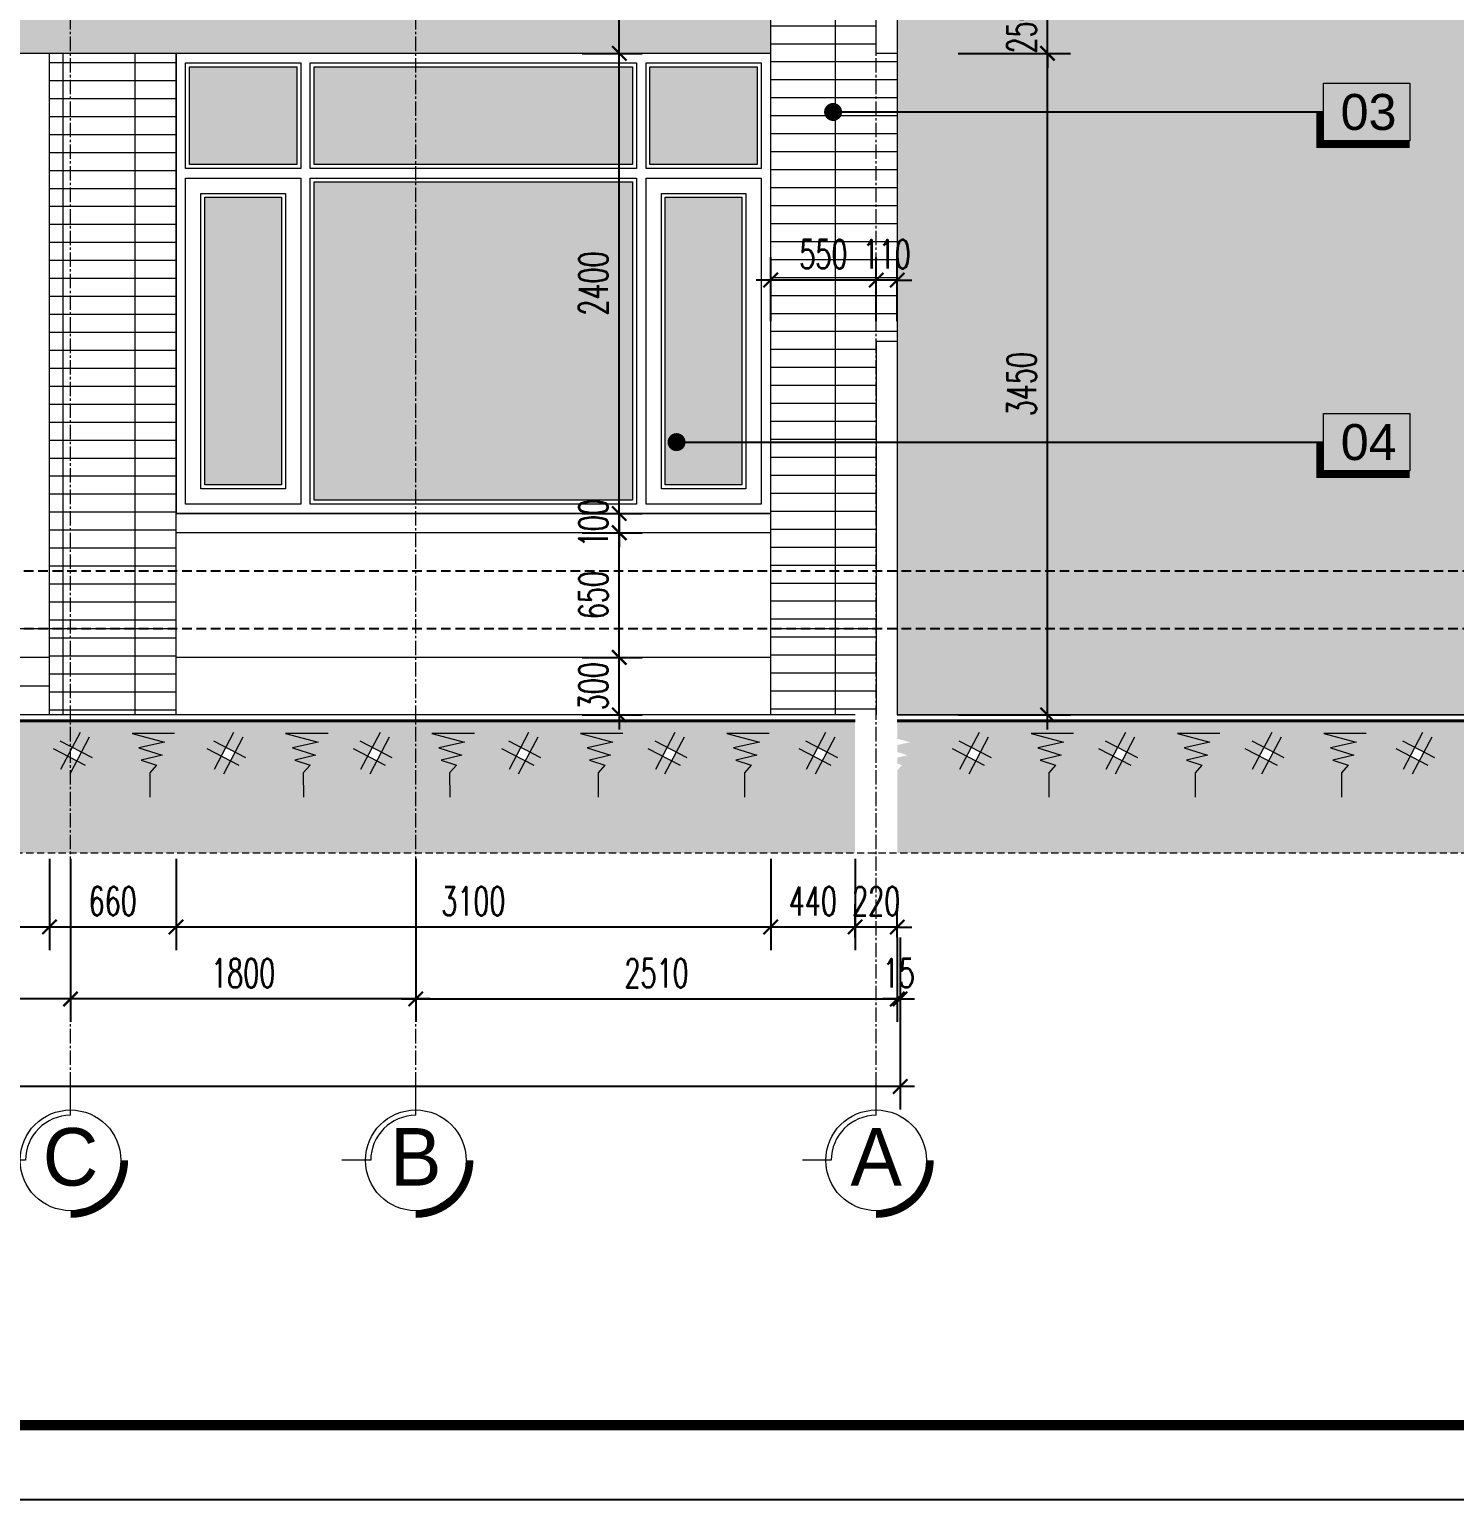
# Model space of a CAD drawing. Header units: millimetres. Extents: x -229618 to 2906, y -178063 to 96806.
# Drawn here: x -207565 to -200135, y -155647 to -147980 of the extents above; entities that cross this region are included whole.
import ezdxf
from ezdxf.enums import TextEntityAlignment as Align

# ---------------------------------------------------------------- set-up
doc = ezdxf.new("R2010")
doc.units = ezdxf.units.MM
doc.header["$LTSCALE"] = 200
doc.header["$MEASUREMENT"] = 0
doc.header["$PDMODE"] = 3
doc.header["$PDSIZE"] = 50
for name, pattern in [('CENTER', [2, 1.25, -0.25, 0.25, -0.25]), ('CENTER2', [1.125, 0.75, -0.125, 0.125, -0.125]), ('DASHED2', [0.375, 0.25, -0.125])]:
    doc.linetypes.add(name, pattern=pattern)
doc.layers.get('0').update_dxf_attribs({"color": 95, "linetype": 'CONTINUOUS'})
doc.layers.get('DEFPOINTS').update_dxf_attribs({"linetype": 'CONTINUOUS'})
for name, color, linetype, lineweight in [('cat', 1, 'CONTINUOUS', 40), ('hatch', 250, 'CONTINUOUS', 5), ('nho', 252, 'CONTINUOUS', 15), ('thay', 7, 'CONTINUOUS', 18), ('tim', 18, 'CENTER2', 9)]:
    doc.layers.add(name, color=color, linetype=linetype, lineweight=lineweight)
for name, color, linetype in [('CUA', 145, 'CONTINUOUS'), ('DIM', 251, 'CONTINUOUS'), ('KHUNGTEN', 7, 'CONTINUOUS'), ('MANH', 9, 'CONTINUOUS'), ('TEXT', 33, 'CONTINUOUS'), ('TRUC', 251, 'CENTER')]:
    doc.layers.add(name, color=color, linetype=linetype)
doc.layers.add('in', color=203, linetype='CONTINUOUS', lineweight=5, plot=False)
doc.styles.add('Aria H iso', font='Vharial_0.ttf')
doc.styles.add('dam', font='Vhavanb_0.ttf', dxfattribs={"width": 0.9, "height": 450})
doc.styles.add('Scale', font='vnsimli.shx', dxfattribs={"width": 0.65, "bigfont": 'bigfont.shx'})
doc.dimstyles.new('Scale', dxfattribs={"dimscale": 75, "dimtxt": 2, "dimasz": 1, "dimexe": 1.6, "dimexo": 0, "dimgap": 0.8, "dimtad": 1, "dimdec": 0, "dimzin": 0, "dimdsep": 46, "dimtxsty": 'Scale', "dimblk": 'ARCHTICK', "dimcen": 0.1, "dimdle": 1, "dimclrd": 256, "dimclre": 256, "dimclrt": 3, "dimadec": 0, "dimazin": 0, "dimtfac": 1, "dimtdec": 0, "dimtix": 1, "dimtmove": 2, "dimatfit": 3, "dimldrblk": 'ARCHTICK', "dimfxl": 0, "dimtolj": 1, "dimtzin": 0, "dimarcsym": 0})

# ---------------------------------------------------------------- blocks, each defined once
blk = doc.blocks.new('KhungA3')
at = {"layer": 'DEFPOINTS', "color": 8}
blk.add_lwpolyline([(-3.74, 3.81), (416.31, 3.81), (416.31, 300.81), (-3.74, 300.81)], close=True, dxfattribs=at)
at = {"layer": 'KHUNGTEN', "color": 4, "const_width": 0.724}
blk.add_lwpolyline([(7.54, 8.99), (411.13, 8.99), (411.13, 295.64), (7.54, 295.64)], close=True, dxfattribs=at)
blk = doc.blocks.new('_ArchTick')
at = {"color": 0, "linetype": 'ByBlock', "const_width": 0.15}
blk.add_lwpolyline([(-0.5, -0.5), (0.5, 0.5)], dxfattribs=at)
blk = doc.blocks.new('*D2276')
at = {"layer": 'DEFPOINTS', "color": 0, "linetype": 'Continuous'}
for p in [(-202722.9, -148104.9), (-202257, -148104.9), (-202722.9, -151554.9)]:
    blk.add_point(p, dxfattribs=at)
at = {"layer": 'DIM', "linetype": 'Continuous', "lineweight": -2}
for p, q in [((-202257, -151629.9), (-202257, -148029.9)), ((-202722.9, -148104.9), (-202137, -148104.9)), ((-202722.9, -151554.9), (-202137, -151554.9))]:
    blk.add_line(p, q, dxfattribs=at)
at = {"layer": 'DIM', "linetype": 'Continuous', "lineweight": -2, "xscale": 75, "yscale": 75, "zscale": 75}
for p, rotation in [((-202257, -148104.9), 90), ((-202257, -151554.9), 270)]:
    blk.add_blockref('_ArchTick', p, dxfattribs=dict(at, rotation=rotation))
at = {"layer": 'DIM', "color": 3, "linetype": 'Continuous', "insert": (-202392, -149829.9), "char_height": 150, "attachment_point": 5, "rotation": 90, "style": 'Scale'}
blk.add_mtext('\\A1;3450', dxfattribs=at)
blk = doc.blocks.new('*D2277')
at = {"layer": 'DEFPOINTS', "color": 0, "linetype": 'Continuous'}
for p in [(-202722.9, -147854.9), (-202257, -147854.9), (-202722.9, -148104.9)]:
    blk.add_point(p, dxfattribs=at)
at = {"layer": 'DIM', "linetype": 'Continuous', "lineweight": -2}
for p, q in [((-202257, -147854.9), (-202257, -147779.9)), ((-202722.9, -147854.9), (-202137, -147854.9)), ((-202257, -148104.9), (-202257, -147854.9)), ((-202722.9, -148104.9), (-202137, -148104.9)), ((-202257, -148104.9), (-202257, -148179.9))]:
    blk.add_line(p, q, dxfattribs=at)
at = {"layer": 'DIM', "linetype": 'Continuous', "lineweight": -2, "xscale": 75, "yscale": 75, "zscale": 75}
for p, rotation in [((-202257, -147854.9), 270), ((-202257, -148104.9), 90)]:
    blk.add_blockref('_ArchTick', p, dxfattribs=dict(at, rotation=rotation))
at = {"layer": 'DIM', "color": 3, "linetype": 'Continuous', "insert": (-202392, -147979.9), "char_height": 150, "attachment_point": 5, "rotation": 90, "style": 'Scale'}
blk.add_mtext('\\A1;250', dxfattribs=at)
blk = doc.blocks.new('*D2289')
at = {"layer": 'DEFPOINTS', "color": 0, "linetype": 'Continuous'}
for p in [(-204683.9, -151254.9), (-204489.8, -151254.9), (-204683.9, -151554.9)]:
    blk.add_point(p, dxfattribs=at)
at = {"layer": 'DIM', "linetype": 'Continuous', "lineweight": -2}
for p, q in [((-204489.8, -151254.9), (-204489.8, -151179.9)), ((-204683.9, -151254.9), (-204369.8, -151254.9)), ((-204489.8, -151554.9), (-204489.8, -151254.9)), ((-204683.9, -151554.9), (-204369.8, -151554.9)), ((-204489.8, -151554.9), (-204489.8, -151629.9))]:
    blk.add_line(p, q, dxfattribs=at)
at = {"layer": 'DIM', "linetype": 'Continuous', "lineweight": -2, "xscale": 75, "yscale": 75, "zscale": 75}
for p, rotation in [((-204489.8, -151254.9), 270), ((-204489.8, -151554.9), 90)]:
    blk.add_blockref('_ArchTick', p, dxfattribs=dict(at, rotation=rotation))
at = {"layer": 'DIM', "color": 3, "linetype": 'Continuous', "insert": (-204624.8, -151404.9), "char_height": 150, "attachment_point": 5, "rotation": 90, "style": 'Scale'}
blk.add_mtext('\\A1;300', dxfattribs=at)
blk = doc.blocks.new('*D2290')
at = {"layer": 'DEFPOINTS', "color": 0, "linetype": 'Continuous'}
for p in [(-204683.9, -150604.9), (-204489.8, -150604.9), (-204683.9, -151254.9)]:
    blk.add_point(p, dxfattribs=at)
at = {"layer": 'DIM', "linetype": 'Continuous', "lineweight": -2}
for p, q in [((-204489.8, -151329.9), (-204489.8, -150529.9)), ((-204683.9, -150604.9), (-204369.8, -150604.9)), ((-204683.9, -151254.9), (-204369.8, -151254.9))]:
    blk.add_line(p, q, dxfattribs=at)
at = {"layer": 'DIM', "linetype": 'Continuous', "lineweight": -2, "xscale": 75, "yscale": 75, "zscale": 75}
for p, rotation in [((-204489.8, -150604.9), 90), ((-204489.8, -151254.9), 270)]:
    blk.add_blockref('_ArchTick', p, dxfattribs=dict(at, rotation=rotation))
at = {"layer": 'DIM', "color": 3, "linetype": 'Continuous', "insert": (-204624.8, -150929.9), "char_height": 150, "attachment_point": 5, "rotation": 90, "style": 'Scale'}
blk.add_mtext('\\A1;650', dxfattribs=at)
blk = doc.blocks.new('*D2291')
at = {"layer": 'DEFPOINTS', "color": 0, "linetype": 'Continuous'}
for p in [(-204683.9, -148104.9), (-204489.8, -148104.9), (-204683.9, -150504.9)]:
    blk.add_point(p, dxfattribs=at)
at = {"layer": 'DIM', "linetype": 'Continuous', "lineweight": -2}
for p, q in [((-204489.8, -150579.9), (-204489.8, -148029.9)), ((-204683.9, -148104.9), (-204369.8, -148104.9)), ((-204683.9, -150504.9), (-204369.8, -150504.9))]:
    blk.add_line(p, q, dxfattribs=at)
at = {"layer": 'DIM', "linetype": 'Continuous', "lineweight": -2, "xscale": 75, "yscale": 75, "zscale": 75}
for p, rotation in [((-204489.8, -148104.9), 90), ((-204489.8, -150504.9), 270)]:
    blk.add_blockref('_ArchTick', p, dxfattribs=dict(at, rotation=rotation))
at = {"layer": 'DIM', "color": 3, "linetype": 'Continuous', "insert": (-204624.8, -149304.9), "char_height": 150, "attachment_point": 5, "rotation": 90, "style": 'Scale'}
blk.add_mtext('\\A1;2400', dxfattribs=at)
blk = doc.blocks.new('*D2292')
at = {"layer": 'DEFPOINTS', "color": 0, "linetype": 'Continuous'}
for p in [(-204683.9, -147504.9), (-204489.8, -147504.9), (-204683.9, -148104.9)]:
    blk.add_point(p, dxfattribs=at)
at = {"layer": 'DIM', "linetype": 'Continuous', "lineweight": -2}
for p, q in [((-204489.8, -148179.9), (-204489.8, -147429.9)), ((-204683.9, -147504.9), (-204369.8, -147504.9)), ((-204683.9, -148104.9), (-204369.8, -148104.9))]:
    blk.add_line(p, q, dxfattribs=at)
at = {"layer": 'DIM', "linetype": 'Continuous', "lineweight": -2, "xscale": 75, "yscale": 75, "zscale": 75}
for p, rotation in [((-204489.8, -147504.9), 90), ((-204489.8, -148104.9), 270)]:
    blk.add_blockref('_ArchTick', p, dxfattribs=dict(at, rotation=rotation))
at = {"layer": 'DIM', "color": 3, "linetype": 'Continuous', "insert": (-204624.8, -147804.9), "char_height": 150, "attachment_point": 5, "rotation": 90, "style": 'Scale'}
blk.add_mtext('\\A1;600', dxfattribs=at)
blk = doc.blocks.new('*D2319')
at = {"layer": 'DEFPOINTS', "color": 0, "linetype": 'Continuous'}
for p in [(-203150.4, -149287), (-203150.4, -149501), (-203040.4, -149501)]:
    blk.add_point(p, dxfattribs=at)
at = {"layer": 'DIM', "linetype": 'Continuous', "lineweight": -2}
for p, q in [((-203150.4, -149501), (-203150.4, -149167)), ((-203040.4, -149501), (-203040.4, -149167)), ((-203150.4, -149287), (-203225.4, -149287)), ((-203040.4, -149287), (-203150.4, -149287)), ((-203040.4, -149287), (-202965.4, -149287))]:
    blk.add_line(p, q, dxfattribs=at)
at = {"layer": 'DIM', "linetype": 'Continuous', "lineweight": -2, "xscale": 75, "yscale": 75, "zscale": 75}
blk.add_blockref('_ArchTick', (-203150.4, -149287), dxfattribs=at)
at = {"layer": 'DIM', "linetype": 'Continuous', "lineweight": -2, "xscale": 75, "yscale": 75, "zscale": 75, "rotation": 180}
blk.add_blockref('_ArchTick', (-203040.4, -149287), dxfattribs=at)
at = {"layer": 'DIM', "color": 3, "linetype": 'Continuous', "insert": (-203095.4, -149152), "char_height": 150, "attachment_point": 5, "style": 'Scale'}
blk.add_mtext('\\A1;110', dxfattribs=at)
blk = doc.blocks.new('*D2320')
at = {"layer": 'DEFPOINTS', "color": 0, "linetype": 'Continuous'}
for p in [(-203700.4, -149287), (-203700.4, -149501), (-203150.4, -149501)]:
    blk.add_point(p, dxfattribs=at)
at = {"layer": 'DIM', "linetype": 'Continuous', "lineweight": -2}
for p, q in [((-203700.4, -149501), (-203700.4, -149167)), ((-203150.4, -149501), (-203150.4, -149167)), ((-203075.4, -149287), (-203775.4, -149287))]:
    blk.add_line(p, q, dxfattribs=at)
at = {"layer": 'DIM', "linetype": 'Continuous', "lineweight": -2, "xscale": 75, "yscale": 75, "zscale": 75, "rotation": 180}
blk.add_blockref('_ArchTick', (-203700.4, -149287), dxfattribs=at)
at = {"layer": 'DIM', "linetype": 'Continuous', "lineweight": -2, "xscale": 75, "yscale": 75, "zscale": 75}
blk.add_blockref('_ArchTick', (-203150.4, -149287), dxfattribs=at)
at = {"layer": 'DIM', "color": 3, "linetype": 'Continuous', "insert": (-203425.4, -149152), "char_height": 150, "attachment_point": 5, "style": 'Scale'}
blk.add_mtext('\\A1;550', dxfattribs=at)
blk = doc.blocks.new('nendat')
at = {"layer": 'hatch', "linetype": 'Continuous'}
for p, q in [((-40.9, 77.9), (60.5, -115.2)), ((7.2, 103.2), (108.6, -90)), ((-56.8, -29.8), (110.3, 57.9)), ((-21.9, -70.2), (145.2, 17.5))]:
    blk.add_line(p, q, dxfattribs=at)
blk = doc.blocks.new('*D2321')
at = {"layer": 'DEFPOINTS', "color": 0, "linetype": 'Continuous'}
for p in [(-205550.4, -152715.3), (-203040.4, -152715.3), (-203040.4, -153035.8)]:
    blk.add_point(p, dxfattribs=at)
at = {"layer": 'DIM', "linetype": 'Continuous', "lineweight": -2}
for p, q in [((-205550.4, -152715.3), (-205550.4, -153155.8)), ((-203040.4, -152715.3), (-203040.4, -153155.8)), ((-205625.4, -153035.8), (-202965.4, -153035.8))]:
    blk.add_line(p, q, dxfattribs=at)
at = {"layer": 'DIM', "linetype": 'Continuous', "lineweight": -2, "xscale": 75, "yscale": 75, "zscale": 75, "rotation": 180}
blk.add_blockref('_ArchTick', (-205550.4, -153035.8), dxfattribs=at)
at = {"layer": 'DIM', "linetype": 'Continuous', "lineweight": -2, "xscale": 75, "yscale": 75, "zscale": 75}
blk.add_blockref('_ArchTick', (-203040.4, -153035.8), dxfattribs=at)
at = {"layer": 'DIM', "color": 3, "linetype": 'Continuous', "insert": (-204295.4, -152900.8), "char_height": 150, "attachment_point": 5, "style": 'Scale'}
blk.add_mtext('\\A1;2510', dxfattribs=at)
blk = doc.blocks.new('*D2322')
at = {"layer": 'DEFPOINTS', "color": 0, "linetype": 'Continuous'}
for p in [(-207350.4, -152304.5), (-205550.4, -152304.5), (-207350.4, -153035.8)]:
    blk.add_point(p, dxfattribs=at)
at = {"layer": 'DIM', "linetype": 'Continuous', "lineweight": -2}
for p, q in [((-207350.4, -152304.5), (-207350.4, -153155.8)), ((-205550.4, -152304.5), (-205550.4, -153155.8)), ((-205475.4, -153035.8), (-207425.4, -153035.8))]:
    blk.add_line(p, q, dxfattribs=at)
at = {"layer": 'DIM', "linetype": 'Continuous', "lineweight": -2, "xscale": 75, "yscale": 75, "zscale": 75, "rotation": 180}
blk.add_blockref('_ArchTick', (-207350.4, -153035.8), dxfattribs=at)
at = {"layer": 'DIM', "linetype": 'Continuous', "lineweight": -2, "xscale": 75, "yscale": 75, "zscale": 75}
blk.add_blockref('_ArchTick', (-205550.4, -153035.8), dxfattribs=at)
at = {"layer": 'DIM', "color": 3, "linetype": 'Continuous', "insert": (-206450.4, -152900.8), "char_height": 150, "attachment_point": 5, "style": 'Scale'}
blk.add_mtext('\\A1;1800', dxfattribs=at)
blk = doc.blocks.new('*D2324')
at = {"layer": 'DEFPOINTS', "color": 0, "linetype": 'Continuous'}
for p in [(-213025.4, -152715.3), (-203025.4, -152715.3), (-213025.4, -153492.5)]:
    blk.add_point(p, dxfattribs=at)
at = {"layer": 'DIM', "linetype": 'Continuous', "lineweight": -2}
for p, q in [((-213025.4, -152715.3), (-213025.4, -153612.5)), ((-203025.4, -152715.3), (-203025.4, -153612.5)), ((-202950.4, -153492.5), (-213100.4, -153492.5))]:
    blk.add_line(p, q, dxfattribs=at)
at = {"layer": 'DIM', "linetype": 'Continuous', "lineweight": -2, "xscale": 75, "yscale": 75, "zscale": 75, "rotation": 180}
blk.add_blockref('_ArchTick', (-213025.4, -153492.5), dxfattribs=at)
at = {"layer": 'DIM', "linetype": 'Continuous', "lineweight": -2, "xscale": 75, "yscale": 75, "zscale": 75}
blk.add_blockref('_ArchTick', (-203025.4, -153492.5), dxfattribs=at)
at = {"layer": 'DIM', "color": 3, "linetype": 'Continuous', "insert": (-208025.4, -153357.5), "char_height": 150, "attachment_point": 5, "style": 'Scale'}
blk.add_mtext('\\A1;10000', dxfattribs=at)
blk = doc.blocks.new('tr')
at = {"layer": 'thay', "ltscale": 600}
for p, q in [((0, -200), (0, 0)), ((313, -513), (513, -513))]:
    blk.add_line(p, q, dxfattribs=at)
at = {"layer": 'thay', "ltscale": 600, "const_width": 50}
blk.add_lwpolyline([(-375, -513, 0.414214), (0, -888, 0.414214)], format="xyb", dxfattribs=at)
at = {"layer": 'thay', "ltscale": 600}
blk.add_circle((0, -513), 350, dxfattribs=at)
blk.add_arc((0, -513), 313, 0, 90, dxfattribs=at)
at = {"layer": 'TEXT', "linetype": 'Continuous', "style": 'Aria H iso'}
blk.add_attdef('A', text='', height=350, dxfattribs=at).set_placement((0, -671), align=Align.CENTER)
blk = doc.blocks.new('vld')
at = {"layer": 'thay'}
blk.add_lwpolyline([(-15232, -5082), (0, -5082), (0, 5082), (-15232, 5082)], close=True, dxfattribs=at)
at = {"layer": 'thay', "color": 1, "ltscale": 600, "const_width": 1270}
blk.add_lwpolyline([(635, 140), (635, -5717), (-15232, -5717)], dxfattribs=at)
at = {"layer": 'TEXT', "style": 'Aria H iso'}
blk.add_attdef('1', text='', height=6350, dxfattribs=at).set_placement((-7944, -3167), align=Align.CENTER)
blk = doc.blocks.new('*D2325')
at = {"layer": 'DEFPOINTS', "color": 0, "linetype": 'Continuous'}
for p in [(-209750.4, -152304.5), (-207350.4, -152304.5), (-209750.4, -153035.8)]:
    blk.add_point(p, dxfattribs=at)
at = {"layer": 'DIM', "linetype": 'Continuous', "lineweight": -2}
for p, q in [((-209750.4, -152304.5), (-209750.4, -153155.8)), ((-207350.4, -152304.5), (-207350.4, -153155.8)), ((-207275.4, -153035.8), (-209825.4, -153035.8))]:
    blk.add_line(p, q, dxfattribs=at)
at = {"layer": 'DIM', "linetype": 'Continuous', "lineweight": -2, "xscale": 75, "yscale": 75, "zscale": 75, "rotation": 180}
blk.add_blockref('_ArchTick', (-209750.4, -153035.8), dxfattribs=at)
at = {"layer": 'DIM', "linetype": 'Continuous', "lineweight": -2, "xscale": 75, "yscale": 75, "zscale": 75}
blk.add_blockref('_ArchTick', (-207350.4, -153035.8), dxfattribs=at)
at = {"layer": 'DIM', "color": 3, "linetype": 'Continuous', "insert": (-208550.4, -152900.8), "char_height": 150, "attachment_point": 5, "style": 'Scale'}
blk.add_mtext('\\A1;2400', dxfattribs=at)
blk = doc.blocks.new('*D2327')
at = {"layer": 'DEFPOINTS', "color": 0}
for p in [(-203260.4, -152660.8), (-203260.4, -152715.3), (-203040.4, -152715.3)]:
    blk.add_point(p, dxfattribs=at)
at = {"layer": 'DIM', "lineweight": -2}
for p, q in [((-203260.4, -152715.3), (-203260.4, -152540.8)), ((-203040.4, -152715.3), (-203040.4, -152540.8)), ((-203260.4, -152660.8), (-203335.4, -152660.8)), ((-203040.4, -152660.8), (-203260.4, -152660.8)), ((-203040.4, -152660.8), (-202965.4, -152660.8))]:
    blk.add_line(p, q, dxfattribs=at)
at = {"layer": 'DIM', "lineweight": -2, "xscale": 75, "yscale": 75, "zscale": 75}
blk.add_blockref('_ArchTick', (-203260.4, -152660.8), dxfattribs=at)
at = {"layer": 'DIM', "lineweight": -2, "xscale": 75, "yscale": 75, "zscale": 75, "rotation": 180}
blk.add_blockref('_ArchTick', (-203040.4, -152660.8), dxfattribs=at)
at = {"layer": 'DIM', "color": 3, "insert": (-203150.4, -152525.8), "char_height": 150, "attachment_point": 5, "style": 'Scale'}
blk.add_mtext('\\A1;220', dxfattribs=at)
blk = doc.blocks.new('*D2328')
at = {"layer": 'DEFPOINTS', "color": 0}
for p in [(-203040.4, -152715.3), (-203025.4, -152715.3), (-203025.4, -153035.8)]:
    blk.add_point(p, dxfattribs=at)
at = {"layer": 'DIM', "lineweight": -2}
for p, q in [((-203040.4, -152715.3), (-203040.4, -153155.8)), ((-203025.4, -152715.3), (-203025.4, -153155.8)), ((-203040.4, -153035.8), (-203115.4, -153035.8)), ((-203040.4, -153035.8), (-203025.4, -153035.8)), ((-203025.4, -153035.8), (-202950.4, -153035.8))]:
    blk.add_line(p, q, dxfattribs=at)
at = {"layer": 'DIM', "lineweight": -2, "xscale": 75, "yscale": 75, "zscale": 75}
blk.add_blockref('_ArchTick', (-203040.4, -153035.8), dxfattribs=at)
at = {"layer": 'DIM', "lineweight": -2, "xscale": 75, "yscale": 75, "zscale": 75, "rotation": 180}
blk.add_blockref('_ArchTick', (-203025.4, -153035.8), dxfattribs=at)
at = {"layer": 'DIM', "color": 3, "insert": (-203032.9, -152900.8), "char_height": 150, "attachment_point": 5, "style": 'Scale'}
blk.add_mtext('\\A1;15', dxfattribs=at)
blk = doc.blocks.new('*D2329')
at = {"layer": 'DEFPOINTS', "color": 0}
for p in [(-203700.4, -152304.5), (-203260.4, -152304.5), (-203700.4, -152660.8)]:
    blk.add_point(p, dxfattribs=at)
at = {"layer": 'DIM', "lineweight": -2}
for p, q in [((-203700.4, -152304.5), (-203700.4, -152780.8)), ((-203260.4, -152304.5), (-203260.4, -152780.8)), ((-203185.4, -152660.8), (-203775.4, -152660.8))]:
    blk.add_line(p, q, dxfattribs=at)
at = {"layer": 'DIM', "lineweight": -2, "xscale": 75, "yscale": 75, "zscale": 75, "rotation": 180}
blk.add_blockref('_ArchTick', (-203700.4, -152660.8), dxfattribs=at)
at = {"layer": 'DIM', "lineweight": -2, "xscale": 75, "yscale": 75, "zscale": 75}
blk.add_blockref('_ArchTick', (-203260.4, -152660.8), dxfattribs=at)
at = {"layer": 'DIM', "color": 3, "insert": (-203480.4, -152525.8), "char_height": 150, "attachment_point": 5, "style": 'Scale'}
blk.add_mtext('\\A1;440', dxfattribs=at)
blk = doc.blocks.new('*D2330')
at = {"layer": 'DEFPOINTS', "color": 0}
for p in [(-206800.4, -152304.5), (-203700.4, -152304.5), (-206800.4, -152660.8)]:
    blk.add_point(p, dxfattribs=at)
at = {"layer": 'DIM', "lineweight": -2}
for p, q in [((-206800.4, -152304.5), (-206800.4, -152780.8)), ((-203700.4, -152304.5), (-203700.4, -152780.8)), ((-203625.4, -152660.8), (-206875.4, -152660.8))]:
    blk.add_line(p, q, dxfattribs=at)
at = {"layer": 'DIM', "lineweight": -2, "xscale": 75, "yscale": 75, "zscale": 75, "rotation": 180}
blk.add_blockref('_ArchTick', (-206800.4, -152660.8), dxfattribs=at)
at = {"layer": 'DIM', "lineweight": -2, "xscale": 75, "yscale": 75, "zscale": 75}
blk.add_blockref('_ArchTick', (-203700.4, -152660.8), dxfattribs=at)
at = {"layer": 'DIM', "color": 3, "insert": (-205250.4, -152525.8), "char_height": 150, "attachment_point": 5, "style": 'Scale'}
blk.add_mtext('\\A1;3100', dxfattribs=at)
blk = doc.blocks.new('*D2331')
at = {"layer": 'DEFPOINTS', "color": 0}
for p in [(-207460.4, -152304.5), (-206800.4, -152304.5), (-207460.4, -152660.8)]:
    blk.add_point(p, dxfattribs=at)
at = {"layer": 'DIM', "lineweight": -2}
for p, q in [((-207460.4, -152304.5), (-207460.4, -152780.8)), ((-206800.4, -152304.5), (-206800.4, -152780.8)), ((-206725.4, -152660.8), (-207535.4, -152660.8))]:
    blk.add_line(p, q, dxfattribs=at)
at = {"layer": 'DIM', "lineweight": -2, "xscale": 75, "yscale": 75, "zscale": 75, "rotation": 180}
blk.add_blockref('_ArchTick', (-207460.4, -152660.8), dxfattribs=at)
at = {"layer": 'DIM', "lineweight": -2, "xscale": 75, "yscale": 75, "zscale": 75}
blk.add_blockref('_ArchTick', (-206800.4, -152660.8), dxfattribs=at)
at = {"layer": 'DIM', "color": 3, "insert": (-207130.4, -152525.8), "char_height": 150, "attachment_point": 5, "style": 'Scale'}
blk.add_mtext('\\A1;660', dxfattribs=at)
blk = doc.blocks.new('*D2332')
at = {"layer": 'DEFPOINTS', "color": 0}
for p in [(-209530.4, -152304.5), (-207460.4, -152304.5), (-209530.4, -152660.8)]:
    blk.add_point(p, dxfattribs=at)
at = {"layer": 'DIM', "lineweight": -2}
for p, q in [((-209530.4, -152304.5), (-209530.4, -152780.8)), ((-207460.4, -152304.5), (-207460.4, -152780.8)), ((-207385.4, -152660.8), (-209605.4, -152660.8))]:
    blk.add_line(p, q, dxfattribs=at)
at = {"layer": 'DIM', "lineweight": -2, "xscale": 75, "yscale": 75, "zscale": 75, "rotation": 180}
blk.add_blockref('_ArchTick', (-209530.4, -152660.8), dxfattribs=at)
at = {"layer": 'DIM', "lineweight": -2, "xscale": 75, "yscale": 75, "zscale": 75}
blk.add_blockref('_ArchTick', (-207460.4, -152660.8), dxfattribs=at)
at = {"layer": 'DIM', "color": 3, "insert": (-208495.4, -152525.8), "char_height": 150, "attachment_point": 5, "style": 'Scale'}
blk.add_mtext('\\A1;2070', dxfattribs=at)
blk = doc.blocks.new('*D2337')
at = {"layer": 'DEFPOINTS', "color": 0}
for p in [(-204683.9, -150504.9), (-204683.9, -150604.9), (-204489.8, -150604.9)]:
    blk.add_point(p, dxfattribs=at)
at = {"layer": 'DIM', "lineweight": -2}
for p, q in [((-204489.8, -150504.9), (-204489.8, -150429.9)), ((-204683.9, -150504.9), (-204369.8, -150504.9)), ((-204489.8, -150504.9), (-204489.8, -150604.9)), ((-204683.9, -150604.9), (-204369.8, -150604.9)), ((-204489.8, -150604.9), (-204489.8, -150679.9))]:
    blk.add_line(p, q, dxfattribs=at)
at = {"layer": 'DIM', "lineweight": -2, "xscale": 75, "yscale": 75, "zscale": 75}
for p, rotation in [((-204489.8, -150504.9), 270), ((-204489.8, -150604.9), 90)]:
    blk.add_blockref('_ArchTick', p, dxfattribs=dict(at, rotation=rotation))
at = {"layer": 'DIM', "color": 3, "insert": (-204624.8, -150554.9), "char_height": 150, "attachment_point": 5, "rotation": 90, "style": 'Scale'}
blk.add_mtext('\\A1;100', dxfattribs=at)
blk = doc.blocks.new('md-bt-10mb')
at = {"layer": 'hatch', "linetype": 'Continuous'}
h = blk.add_hatch(dxfattribs=at)
h.set_pattern_fill('CROSS', color=256, scale=400, style=0)
h.set_pattern_definition([(0, (-38077.07, -217.71), (100, 100), [50, -150]), (90, (-38052.07, -242.71), (-100, 100), [50, -150])])
h.paths.add_polyline_path([(0, 12927.7), (-110, 12927.7), (-110, 12777.7), (0, 12777.7)])
h.paths.add_polyline_path([(0, 12777.7), (-1310, 12777.7), (-1310, 12550), (0, 12550)])
h.paths.add_polyline_path([(0, 0), (-10000, 0), (-10000, 4970), (-8130, 4970), (-8130, 6250), (-8020, 6250), (-8020, 9038.4), (-8620, 9038.4), (-8620, 11850), (-4419.9, 11850), (-4419.9, 12700), (-4199.9, 12700), (-4199.9, 12550), (0, 12550)])
at = {"layer": 'hatch'}
h = blk.add_hatch(dxfattribs=at)
h.set_pattern_fill('AR-CONC', color=256, scale=15, style=0)
h.set_pattern_definition([(50, (203723.83, 151554.865), (107.589027, -9.41282), [11.25, -123.75]), (355, (203723.83, 151554.86), (-20.8127, 112.82882), [9, -99]), (100.4514, (203732.79, 151554.08), (86.776407, 103.41593), [9.56103, -105.171317]), (46.1842, (203723.83, 151584.86), (160.08616, -24.82785), [16.875, -185.625]), (96.6356, (203737.17, 151582.8), (140.19941, 146.11768), [14.34154, -157.75695]), (351.1842, (203723.83, 151584.86), (140.19929, 146.11779), [13.5, -148.5]), (21, (203738.83, 151577.365), (89.536058, -60.392834), [11.25, -123.75]), (326, (203738.83, 151577.36), (36.4973, 108.772507), [9, -99]), (71.4514, (203746.29, 151572.33), (126.033394, 48.379575), [9.56103, -105.171317]), (37.5, (203723.828, 151554.865), (1.8239783, 49.934078), [0, -97.8, 0, -100.5, 0, -99.375]), (7.5, (203723.83, 151554.865), (39.460431, 59.161757), [0, -57.3, 0, -95.55, 0, -37.875]), (327.5, (203690.38, 151554.865), (80.0733654, -3.383231), [0, -37.5, 0, -117, 0, -155.25]), (317.5, (203675.38, 151554.865), (87.477925, 15.015747), [0, -48.75, 0, -77.7, 0, -110.25])])
h.paths.add_polyline_path([(5020, 7750), (660, 7750), (660, 3450), (5020, 3450), (5020, 4650), (1860, 4650), (1860, 6550), (5020, 6550)])
at = {"layer": 'hatch', "linetype": 'Continuous'}
h = blk.add_hatch(dxfattribs=at)
h.set_pattern_fill('GRATE', color=256, scale=3000, style=0)
h.set_pattern_definition([(7e-15, (3486.73, 207912.58), (0, 93.75), []), (90, (3486.73, 207912.58), (-375, 2e-14), [])])
h.paths.add_polyline_path([(660, 4050), (0, 4050), (0, 3700), (110, 3700), (110, 3450), (0, 3450), (0, 1950), (110, 1950), (110, 450), (660, 450)])
h.paths.add_polyline_path([(660, 4550), (0, 4550), (0, 4050), (660, 4050)])
h.paths.add_polyline_path([(660, 450), (110, 450), (110, 0), (660, 0)])
h = blk.add_hatch(dxfattribs=at)
h.set_pattern_fill('CROSS', color=256, scale=100, style=0)
h.set_pattern_definition([(0, (730, 1120), (25, 25), [12.5, -37.5]), (90, (736.25, 1113.75), (-25, 25), [12.5, -37.5])])
h.paths.add_polyline_path([(1210, 2700), (810, 2700), (810, 1200), (1210, 1200)])
h.paths.add_polyline_path([(1290, 3380), (730, 3380), (730, 2870), (1290, 2870)])
h.paths.add_polyline_path([(2510, 3380), (1380, 3380), (1380, 2870), (2510, 2870)])
h.paths.add_polyline_path([(2510, 2780), (1380, 2780), (1380, 1120), (2510, 1120)])
h.paths.add_polyline_path([(3040, 2780), (2510, 2780), (2510, 1120), (3040, 1120)])
h.paths.add_polyline_path([(3040, 3380), (2510, 3380), (2510, 2870), (3040, 2870)])
h.paths.add_polyline_path([(3690, 3380), (3130, 3380), (3130, 2870), (3690, 2870)])
h.paths.add_polyline_path([(3610, 2700), (3210, 2700), (3210, 1200), (3610, 1200)])
h = blk.add_hatch(dxfattribs=at)
h.set_pattern_fill('GRATE', color=256, scale=3000, style=0)
h.set_pattern_definition([(7e-15, (-27737.14, 190095.66), (0, 93.75), []), (90, (-27737.14, 190095.66), (-375, 2e-14), [])])
h.paths.add_polyline_path([(4420, 3450), (3760, 3450), (3760, 1050), (3760, 450), (4420, 450)])
h.paths.add_polyline_path([(4420, 450), (3760, 450), (3760, 0), (4420, 0)])
blk.add_line((0, 12550), (0, 0), dxfattribs=at)
for points in [[(1290, 3380), (730, 3380), (730, 2870), (1290, 2870)], [(3040, 3380), (1380, 3380), (1380, 2870), (3040, 2870)], [(3690, 3380), (3130, 3380), (3130, 2870), (3690, 2870)], [(3040, 2780), (1380, 2780), (1380, 1120), (3040, 1120)], [(1210, 2700), (810, 2700), (810, 1200), (1210, 1200)], [(3610, 2700), (3210, 2700), (3210, 1200), (3610, 1200)]]:
    blk.add_lwpolyline(points, close=True, dxfattribs=at)
at = {"layer": 'nho', "linetype": 'Continuous'}
for points in [[(660, 3450), (3760, 3450), (3760, 1050), (660, 1050)], [(1310, 3400), (710, 3400), (710, 2850), (1310, 2850)], [(3060, 3400), (1360, 3400), (1360, 2850), (3060, 2850)], [(3710, 3400), (3110, 3400), (3110, 2850), (3710, 2850)], [(1310, 2800), (710, 2800), (710, 1100), (1310, 1100)], [(3060, 2800), (1360, 2800), (1360, 1100), (3060, 1100)], [(3710, 2800), (3110, 2800), (3110, 1100), (3710, 1100)], [(1230, 2720), (790, 2720), (790, 1180), (1230, 1180)], [(3630, 2720), (3190, 2720), (3190, 1180), (3630, 1180)]]:
    blk.add_lwpolyline(points, close=True, dxfattribs=at)
at = {"layer": 'thay', "linetype": 'Continuous'}
for p, q in [((660, 0), (660, 7750)), ((0, 3450), (0, 1950)), ((660, 3450), (6490, 3450)), ((3760, 0), (3760, 3450)), ((4420, 0), (4420, 3450)), ((110, 1950), (0, 1950)), ((110, 1950), (110, 0)), ((660, 1050), (3760, 1050)), ((660, 950), (3760, 950)), ((110, 450), (660, 450)), ((3760, 450), (6930, 450)), ((660, 300), (3760, 300)), ((4420, 300), (6490, 300)), ((4420, 150), (6490, 150))]:
    blk.add_line(p, q, dxfattribs=at)
for points in [[(0, 12950), (0, 12950), (0, 12950), (0, 0)], [(0, 0), (-10000, 0), (-10000, 4970), (-8130, 4970), (-8130, 6250), (-8020, 6250), (-8020, 9038.4), (-8620, 9038.4), (-8620, 11850), (-4419.9, 11850), (-4419.9, 12700), (-4199.9, 12700), (-4199.9, 12550), (-1310, 12550)], [(0, 3450), (110, 3450), (110, 3700), (0, 3700)]]:
    blk.add_lwpolyline(points, dxfattribs=at)

msp = doc.modelspace()

# ---------------------------------------------------------------- hatches: boundary and pattern name
at = {"layer": 'hatch', "linetype": 'DASHED2', "ltscale": 0.75}
h = msp.add_hatch(dxfattribs=at)
h.set_pattern_fill('AR-CONC', color=251, scale=50, style=0)
h.set_pattern_definition([(130, (-203040.36, -152274.86), (-358.63, -31.376), [37.5, -412.5]), (185, (-203040.36, -152274.86), (69.376, 376.096), [30, -330]), (79.5486, (-203070.25, -152277.48), (-289.255, 344.72), [31.87, -350.571]), (133.8158, (-203040.36, -152174.86), (-533.62, -82.76), [56.25, -618.75]), (83.3644, (-203084.83, -152181.76), (-467.331, 487.059), [47.805, -525.856]), (188.816, (-203040.36, -152174.86), (-467.33, 487.06), [45, -495]), (159, (-203090.36, -152199.86), (-298.4535, -201.3094), [37.5, -412.5]), (214, (-203090.36, -152199.86), (-121.658, 362.575), [30, -330]), (108.5486, (-203115.23, -152216.64), (-420.111, 161.265), [31.87, -350.571]), (142.5, (-203040.36, -152274.86), (-6.0799, 166.4469), [0, -326, 0, -335, 0, -331.25]), (172.5, (-203040.36, -152274.86), (-131.5348, 197.2059), [0, -191, 0, -318.5, 0, -126.25]), (212.5, (-202928.86, -152274.86), (-266.9112, -11.2774), [0, -125, 0, -390, 0, -517.5]), (222.5, (-202878.86, -152274.86), (-291.593, 50.0525), [0, -162.5, 0, -259, 0, -367.5])])
h.paths.add_polyline_path([(-208079.1, -151749.1), (-208127.3, -151723.8), (-208151.4, -151769.9), (-208103.3, -151795.1)], flags=16)
h.paths.add_polyline_path([(-208890.2, -151723.8), (-208914.3, -151769.9), (-208866.2, -151795.1), (-208842.1, -151749.1)], flags=16)
h.paths.add_polyline_path([(-207365.8, -151769.9), (-207317.7, -151795.1), (-207293.5, -151749.1), (-207341.7, -151723.8)], flags=16)
h.paths.add_polyline_path([(-209690.9, -151723.8), (-209715, -151769.9), (-209666.9, -151795.1), (-209642.8, -151749.1)], flags=16)
h.paths.add_polyline_path([(-206517, -151795.1), (-206492.8, -151749.1), (-206541, -151723.8), (-206565.1, -151769.9)], flags=16)
h.paths.add_polyline_path([(-210476.5, -151723.8), (-210500.6, -151769.9), (-210452.5, -151795.1), (-210428.4, -151749.1)], flags=16)
h.paths.add_polyline_path([(-205754.1, -151795.1), (-205729.9, -151749.1), (-205778, -151723.8), (-205802.2, -151769.9)], flags=16)
h.paths.add_polyline_path([(-211239.4, -151723.8), (-211263.6, -151769.9), (-211215.5, -151795.1), (-211191.3, -151749.1)], flags=16)
h.paths.add_polyline_path([(-204980.2, -151795.1), (-204956, -151749.1), (-205004.1, -151723.8), (-205028.3, -151769.9)], flags=16)
h.paths.add_polyline_path([(-212002.4, -151723.8), (-212026.5, -151769.9), (-211978.4, -151795.1), (-211954.2, -151749.1)], flags=16)
h.paths.add_polyline_path([(-204217.2, -151795.1), (-204193.1, -151749.1), (-204241.2, -151723.8), (-204265.4, -151769.9)], flags=16)
h.paths.add_polyline_path([(-212803.1, -151723.8), (-212827.2, -151769.9), (-212779.1, -151795.1), (-212754.9, -151749.1)], flags=16)
h.paths.add_polyline_path([(-203431.6, -151795.1), (-203407.5, -151749.1), (-203455.6, -151723.8), (-203479.8, -151769.9)], flags=16)
h.paths.add_polyline_path([(-213588.6, -151723.8), (-213612.8, -151769.9), (-213564.7, -151795.1), (-213540.5, -151749.1)], flags=16)
h.paths.add_polyline_path([(-214351.6, -151723.8), (-214375.7, -151769.9), (-214327.6, -151795.1), (-214303.5, -151749.1)], flags=16)
h.paths.add_polyline_path([(-215125.5, -151723.8), (-215149.6, -151769.9), (-215101.5, -151795.1), (-215077.3, -151749.1)], flags=16)
h.paths.add_polyline_path([(-215888.4, -151723.8), (-215912.6, -151769.9), (-215864.4, -151795.1), (-215840.3, -151749.1)], flags=16)
h.paths.add_polyline_path([(-216601.1, -151723.8), (-216625.2, -151769.9), (-216577.1, -151795.1), (-216552.9, -151749.1)], flags=16)
h.paths.add_polyline_path([(-213010.4, -151584.9), (-213010.4, -152274.9), (-216813, -152274.9), (-216813, -151584.9)])
h.paths.add_polyline_path([(-212790.4, -152274.9), (-212790.4, -151584.9), (-203260.4, -151584.9), (-203260.4, -152274.9)])
h = msp.add_hatch(dxfattribs=at)
h.set_pattern_fill('AR-CONC', color=251, scale=50, style=0)
h.set_pattern_definition([(130, (-189993.8, -152274.86), (-358.63, -31.376), [37.5, -412.5]), (185, (-189993.8, -152274.86), (69.376, 376.096), [30, -330]), (79.5486, (-190023.7, -152277.48), (-289.255, 344.72), [31.87, -350.571]), (133.8158, (-189993.8, -152174.86), (-533.62, -82.76), [56.25, -618.75]), (83.3644, (-190038.3, -152181.76), (-467.331, 487.059), [47.805, -525.856]), (188.816, (-189993.8, -152174.86), (-467.33, 487.06), [45, -495]), (159, (-190043.8, -152199.86), (-298.4535, -201.3094), [37.5, -412.5]), (214, (-190043.8, -152199.86), (-121.658, 362.575), [30, -330]), (108.5486, (-190068.68, -152216.64), (-420.111, 161.265), [31.87, -350.571]), (142.5, (-189993.81, -152274.86), (-6.0799, 166.4469), [0, -326, 0, -335, 0, -331.25]), (172.5, (-189993.81, -152274.86), (-131.5348, 197.2059), [0, -191, 0, -318.5, 0, -126.25]), (212.5, (-189882.31, -152274.86), (-266.9112, -11.2774), [0, -125, 0, -390, 0, -517.5]), (222.5, (-189832.3, -152274.86), (-291.593, 50.0525), [0, -162.5, 0, -259, 0, -367.5])])
h.paths.add_polyline_path([(-203040.4, -151843.6), (-203016.4, -151816.4), (-203040.4, -151808.7), (-203040.4, -151777.4), (-202987.5, -151764.8), (-203040.4, -151748.4), (-203040.4, -151711.8), (-202974, -151696.9), (-203040.4, -151679.3), (-203040.4, -151584.9), (-189993.8, -151584.9), (-189993.8, -152274.9), (-203040.4, -152274.9)])
h.paths.add_polyline_path([(-199518.8, -151795.1), (-199494.6, -151749.1), (-199542.7, -151723.8), (-199566.9, -151769.9)], flags=16)
h.paths.add_polyline_path([(-198804, -151769.9), (-198755.8, -151795.1), (-198731.7, -151749.1), (-198779.8, -151723.8)], flags=16)
h.paths.add_polyline_path([(-200343.4, -151723.8), (-200367.6, -151769.9), (-200319.5, -151795.1), (-200295.3, -151749.1)], flags=16)
h.paths.add_polyline_path([(-197970.2, -151795.1), (-197946.1, -151749.1), (-197994.2, -151723.8), (-198018.4, -151769.9)], flags=16)
h.paths.add_polyline_path([(-201129, -151723.8), (-201153.2, -151769.9), (-201105.1, -151795.1), (-201080.9, -151749.1)], flags=16)
h.paths.add_polyline_path([(-197169.5, -151795.1), (-197145.4, -151749.1), (-197193.5, -151723.8), (-197217.7, -151769.9)], flags=16)
h.paths.add_polyline_path([(-201892, -151723.8), (-201916.1, -151769.9), (-201868, -151795.1), (-201843.8, -151749.1)], flags=16)
h.paths.add_polyline_path([(-196406.6, -151795.1), (-196382.5, -151749.1), (-196430.6, -151723.8), (-196454.7, -151769.9)], flags=16)
h.paths.add_polyline_path([(-202654.9, -151723.8), (-202679.1, -151769.9), (-202630.9, -151795.1), (-202606.8, -151749.1)], flags=16)
h.paths.add_polyline_path([(-195632.7, -151795.1), (-195608.6, -151749.1), (-195656.7, -151723.8), (-195680.8, -151769.9)], flags=16)
h.paths.add_polyline_path([(-194869.8, -151795.1), (-194845.6, -151749.1), (-194893.8, -151723.8), (-194917.9, -151769.9)], flags=16)
h.paths.add_polyline_path([(-194084.2, -151795.1), (-194060, -151749.1), (-194108.2, -151723.8), (-194132.3, -151769.9)], flags=16)
h.paths.add_polyline_path([(-193283.5, -151795.1), (-193259.3, -151749.1), (-193307.5, -151723.8), (-193331.6, -151769.9)], flags=16)
h.paths.add_polyline_path([(-192520.6, -151795.1), (-192496.4, -151749.1), (-192544.5, -151723.8), (-192568.7, -151769.9)], flags=16)
h.paths.add_polyline_path([(-191735, -151795.1), (-191710.8, -151749.1), (-191758.9, -151723.8), (-191783.1, -151769.9)], flags=16)
h.paths.add_polyline_path([(-190934.3, -151795.1), (-190910.1, -151749.1), (-190958.2, -151723.8), (-190982.4, -151769.9)], flags=16)
h.paths.add_polyline_path([(-190171.3, -151795.1), (-190147.2, -151749.1), (-190195.3, -151723.8), (-190219.5, -151769.9)], flags=16)

# ---------------------------------------------------------------- linework, layer by layer
at = {"layer": 'cat', "linetype": 'Continuous'}
for p, q in [((-203260.4, -151584.9), (-212790.4, -151584.9)), ((-189993.8, -151584.9), (-203040.4, -151584.9))]:
    msp.add_line(p, q, dxfattribs=at)
at = {"layer": 'hatch', "color": 251, "linetype": 'DASHED2', "ltscale": 0.75}
msp.add_line((-189993.8, -152274.9), (-216813, -152274.9), dxfattribs=at)
at = {"layer": 'in', "linetype": 'Continuous'}
msp.add_lwpolyline([(-217616.4, -155646.6), (-186113.1, -155646.6), (-186113.1, -133371.6), (-217616.4, -133371.6)], close=True, dxfattribs=at)
at = {"layer": 'nho', "linetype": 'Continuous'}
for points in [[(-206808.7, -151651.9), (-207029.9, -151651.9), (-206860, -151696.9), (-206994.5, -151727.1), (-206873.6, -151764.8), (-206982.5, -151790.9), (-206902.4, -151816.4), (-206937.7, -151856.4), (-206936.7, -151983.3)], [(-206008, -151651.9), (-206229.2, -151651.9), (-206059.3, -151696.9), (-206193.8, -151727.1), (-206072.9, -151764.8), (-206181.8, -151790.9), (-206101.7, -151816.4), (-206137, -151856.4), (-206136, -151983.3)], [(-205245, -151651.9), (-205466.3, -151651.9), (-205296.4, -151696.9), (-205430.9, -151727.1), (-205310, -151764.8), (-205418.9, -151790.9), (-205338.8, -151816.4), (-205374.1, -151856.4), (-205373, -151983.3)], [(-204471.1, -151651.9), (-204692.4, -151651.9), (-204522.5, -151696.9), (-204657, -151727.1), (-204536.1, -151764.8), (-204645, -151790.9), (-204564.9, -151816.4), (-204600.2, -151856.4), (-204599.2, -151983.3)], [(-203708.2, -151651.9), (-203929.4, -151651.9), (-203759.5, -151696.9), (-203894, -151727.1), (-203773.1, -151764.8), (-203882.1, -151790.9), (-203802, -151816.4), (-203837.2, -151856.4), (-203836.2, -151983.3)], [(-202121.9, -151651.9), (-202343.1, -151651.9), (-202173.3, -151696.9), (-202307.7, -151727.1), (-202186.8, -151764.8), (-202295.8, -151790.9), (-202215.7, -151816.4), (-202250.9, -151856.4), (-202249.9, -151983.3)], [(-201359, -151651.9), (-201580.2, -151651.9), (-201410.3, -151696.9), (-201544.8, -151727.1), (-201423.9, -151764.8), (-201532.8, -151790.9), (-201452.7, -151816.4), (-201488, -151856.4), (-201487, -151983.3)], [(-200596, -151651.9), (-200817.3, -151651.9), (-200647.4, -151696.9), (-200781.9, -151727.1), (-200661, -151764.8), (-200769.9, -151790.9), (-200689.8, -151816.4), (-200725.1, -151856.4), (-200724.1, -151983.3)]]:
    msp.add_lwpolyline(points, dxfattribs=at)
at = {"layer": 'thay', "linetype": 'Continuous'}
for p, q in [((-203260.4, -151554.9), (-212790.4, -151554.9)), ((-189993.8, -151554.9), (-203040.4, -151554.9))]:
    msp.add_line(p, q, dxfattribs=at)
at = {"layer": 'tim', "ltscale": 0.5}
for p, q in [((-207350.4, -153492.5), (-207350.4, -139004.9)), ((-205550.4, -153492.5), (-205550.4, -139004.9)), ((-203150.4, -153492.5), (-203150.4, -139004.9))]:
    msp.add_line(p, q, dxfattribs=at)
at = {"layer": 'TRUC', "linetype": 'DASHED2'}
for p, q in [((-189993.8, -150804.9), (-216770.4, -150804.9)), ((-189993.8, -151104.9), (-216770.4, -151104.9))]:
    msp.add_line(p, q, dxfattribs=at)

# ---------------------------------------------------------------- block references
at = {"layer": 'CUA'}
ref = msp.add_blockref('vld', (-200819, -148410.5), dxfattribs=dict(at, xscale=-0.02952755894511938, yscale=0.02952755894511938, zscale=0.0295275590551172))
ref.add_attrib('1', '03', dxfattribs={"layer": 'TEXT', "height": 187.5, "style": 'Aria H iso'}).set_placement((-200583.6, -148504.1), align=Align.CENTER)
ref = msp.add_blockref('vld', (-200819, -150132.1), dxfattribs=dict(at, xscale=-0.02952755894511938, yscale=0.02952755894511938, zscale=0.0295275590551172))
ref.add_attrib('1', '04', dxfattribs={"layer": 'TEXT', "height": 187.5, "style": 'Aria H iso'}).set_placement((-200582.9, -150225.6), align=Align.CENTER)
at = {"layer": 'hatch', "linetype": 'Continuous', "xscale": -1}
for name, p in [('md-bt-10mb', (-203040.4, -151554.9)), ('nendat', (-207293.5, -151749.1)), ('nendat', (-206492.8, -151749.1)), ('nendat', (-205729.9, -151749.1)), ('nendat', (-204956, -151749.1)), ('nendat', (-204193.1, -151749.1)), ('nendat', (-203407.5, -151749.1)), ('nendat', (-202606.8, -151749.1)), ('nendat', (-201843.8, -151749.1)), ('nendat', (-201080.9, -151749.1)), ('nendat', (-200295.3, -151749.1))]:
    msp.add_blockref(name, p, dxfattribs=at)
at = {"layer": 'KHUNGTEN', "xscale": 75, "yscale": 75, "zscale": 75.00000000000009}
msp.add_blockref('KhungA3', (-217336, -155932.6), dxfattribs=at)
at = {"layer": 'MANH', "xscale": 0.75, "yscale": 0.75, "zscale": 0.75, "rotation": 90}
for p in [(-207735.3, -153877.4), (-205935.3, -153877.4), (-203535.3, -153877.4)]:
    msp.add_blockref('tr', p, dxfattribs=at)

# ---------------------------------------------------------------- texts
at = {"layer": 'TEXT', "linetype": 'Continuous', "style": 'dam'}
for s, p in [('c', (-207350.4, -153859)), ('b', (-205550.4, -153859)), ('a', (-203150.4, -153859))]:
    msp.add_text(s, height=300, dxfattribs=at).set_placement(p, align=Align.MIDDLE)

# ---------------------------------------------------------------- dimensions: what is measured, and where the dimension line sits
at = {"layer": 'DIM', "linetype": 'Continuous'}
for base, p1, p2, angle, picture, middle in [((-204489.8, -147504.9), (-204683.9, -148104.9), (-204683.9, -147504.9), 90, '*D2292', (-204624.8, -147804.9)), ((-202257, -147854.9), (-202722.9, -148104.9), (-202722.9, -147854.9), 270, '*D2277', (-202392, -147979.9)), ((-204489.8, -148104.9), (-204683.9, -150504.9), (-204683.9, -148104.9), 90, '*D2291', (-204624.8, -149304.9)), ((-203700.4, -149287), (-203150.4, -149501), (-203700.4, -149501), 180, '*D2320', (-203425.4, -149152)), ((-203150.4, -149287), (-203040.4, -149501), (-203150.4, -149501), 180, '*D2319', (-203095.4, -149152)), ((-204489.8, -150604.9), (-204683.9, -151254.9), (-204683.9, -150604.9), 90, '*D2290', (-204624.8, -150929.9)), ((-204489.8, -151254.9), (-204683.9, -151554.9), (-204683.9, -151254.9), 90, '*D2289', (-204624.8, -151404.9))]:
    dim = msp.add_linear_dim(base=base, p1=p1, p2=p2, angle=angle, dimstyle='Scale', override={"dimfxl": 70}, dxfattribs=at)
    dim.commit()
    dim.dimension.update_dxf_attribs({"geometry": picture, "text_midpoint": middle})
for p1, p2, distance, picture, middle in [((-202722.9, -151554.9), (-202722.9, -148104.9), -465.8, '*D2276', (-202392, -149829.9)), ((-207350.4, -152304.5), (-209750.4, -152304.5), 731.3, '*D2325', (-208550.4, -152900.8))]:
    dim = msp.add_aligned_dim(p1=p1, p2=p2, distance=distance, dimstyle='Scale', override={"dimfxl": 70}, dxfattribs=at)
    dim.commit()
    dim.dimension.update_dxf_attribs({"geometry": picture, "text_midpoint": middle})
at = {"layer": 'DIM'}
for base, p1, p2, angle, picture, middle in [((-204489.8, -150604.9), (-204683.9, -150504.9), (-204683.9, -150604.9), 90, '*D2337', (-204624.8, -150554.9)), ((-209530.4, -152660.8), (-207460.4, -152304.5), (-209530.4, -152304.5), 0, '*D2332', (-208495.4, -152525.8)), ((-207460.4, -152660.8), (-206800.4, -152304.5), (-207460.4, -152304.5), 0, '*D2331', (-207130.4, -152525.8)), ((-206800.4, -152660.8), (-203700.4, -152304.5), (-206800.4, -152304.5), 0, '*D2330', (-205250.4, -152525.8)), ((-203700.4, -152660.8), (-203260.4, -152304.5), (-203700.4, -152304.5), 0, '*D2329', (-203480.4, -152525.8)), ((-203260.4, -152660.8), (-203040.4, -152715.3), (-203260.4, -152715.3), 0, '*D2327', (-203150.4, -152525.8)), ((-203025.4, -153035.8), (-203040.4, -152715.3), (-203025.4, -152715.3), 0, '*D2328', (-203032.9, -152900.8))]:
    dim = msp.add_linear_dim(base=base, p1=p1, p2=p2, angle=angle, dimstyle='Scale', dxfattribs=at)
    dim.commit()
    dim.dimension.update_dxf_attribs({"geometry": picture, "text_midpoint": middle})
at = {"layer": 'DIM', "linetype": 'Continuous'}
for base, p1, p2, picture, middle in [((-207350.4, -153035.8), (-205550.4, -152304.5), (-207350.4, -152304.5), '*D2322', (-206450.4, -152900.8)), ((-213025.4, -153492.5), (-203025.4, -152715.3), (-213025.4, -152715.3), '*D2324', (-208025.4, -153357.5)), ((-203040.4, -153035.8), (-205550.4, -152715.3), (-203040.4, -152715.3), '*D2321', (-204295.4, -152900.8))]:
    dim = msp.add_linear_dim(base=base, p1=p1, p2=p2, angle=0, dimstyle='Scale', dxfattribs=at)
    dim.commit()
    dim.dimension.update_dxf_attribs({"geometry": picture, "text_midpoint": middle})

# ---------------------------------------------------------------- leaders
at = {"layer": 'DIM', "linetype": 'Continuous', "ltscale": 8}
for points in [[(-203375, -148410.5), (-200821.9, -148410.5)], [(-204191.1, -150132.1), (-200821.9, -150132.1)]]:
    msp.add_leader(points, dimstyle='Scale', override={"dimasz": 5, "dimldrblk": 'DotSmall'}, dxfattribs=at)

doc.saveas('drawing.dxf')
